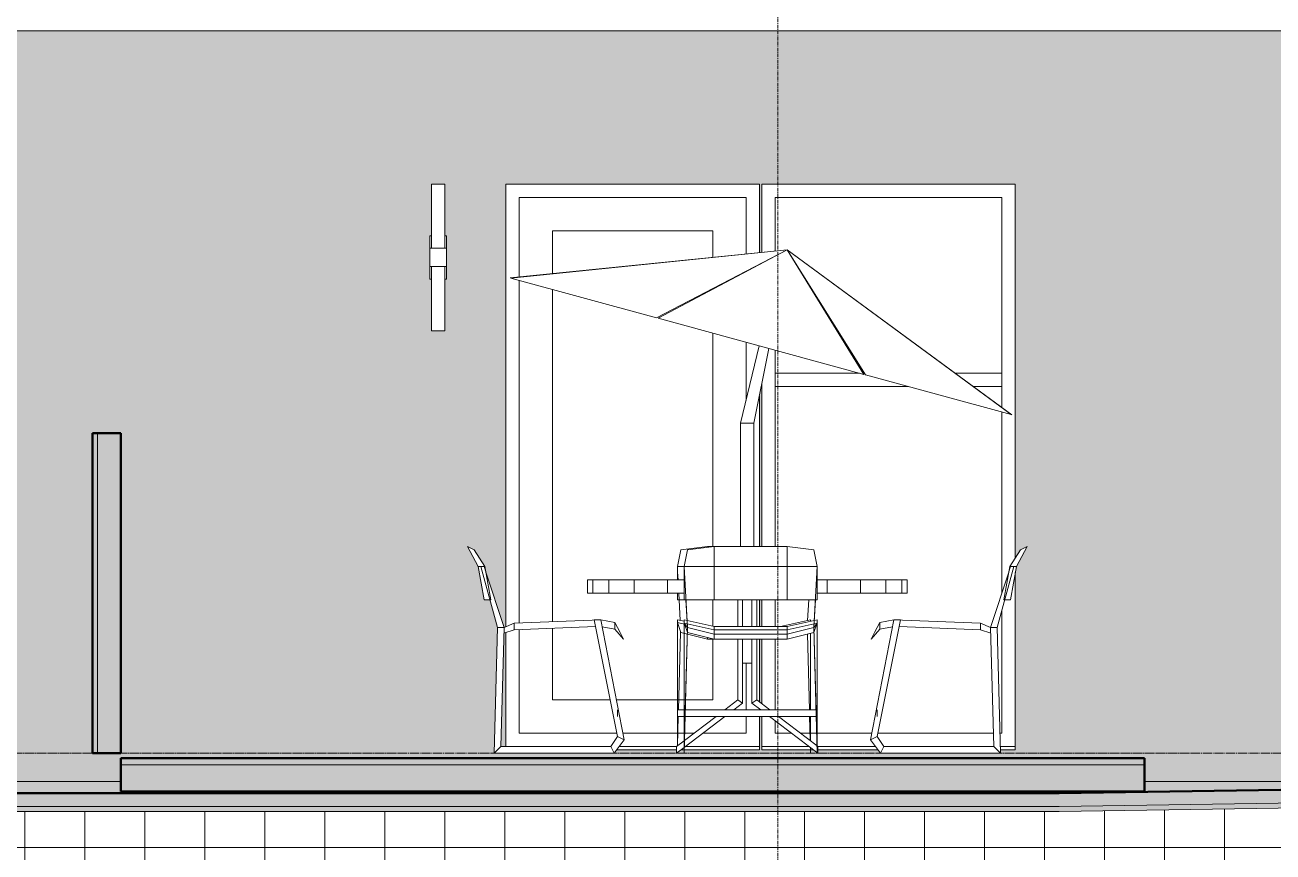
# Model space of a CAD drawing. Header units: inches. Extents: x 9610 to 15331, y -316 to 681.
# Drawn here: x 14181.2 to 14368.5, y -14.8 to 109.2 of the extents above; entities that cross this region are included whole.
import ezdxf

# ---------------------------------------------------------------- set-up
doc = ezdxf.new("R2010")
doc.units = ezdxf.units.IN
doc.header["$MEASUREMENT"] = 0
doc.linetypes.add('Aligning Line 1_8_', pattern=[0.25, 0.125, -0.125])
doc.linetypes.add('Grid Line 1_2_', pattern=[0.875, 0.5, -0.125, 0.125, -0.125])
for name, color, linetype, lineweight in [('A-CLNG-1', 135, 'Continuous', 13), ('A-FLOR-1', 8, 'Continuous', 5), ('A-FLOR-5', 192, 'Continuous', 50), ('A-FLOR-LEVL-1', 51, 'Grid Line 1_2_', 9), ('A-FLOR-MCUT', 51, 'Continuous', 13), ('A-FLOR-PATT-1', 8, 'Continuous', 9), ('A-FLOR-PATT-2', 55, 'Continuous', 9), ('A-GLAZ-1', 135, 'Continuous', 13), ('A-WALL', 113, 'Continuous', 13), ('A-WALL-1', 135, 'Continuous', 13), ('A-WALL-7', 243, 'Continuous', 5), ('A-WALL-9', 113, 'Continuous', 50), ('A-WALL-PATT-4', 55, 'Continuous', 9), ('E-LITE-EQPM-1', 55, 'Continuous', 9), ('G-ANNO-SYMB', 111, 'Aligning Line 1_8_', 9), ('G-IMPT', 8, 'Continuous', 9), ('L-SITE-1', 50, 'Continuous', 9), ('S-GRID-1', 1, 'Grid Line 1_2_', 9)]:
    doc.layers.add(name, color=color, linetype=linetype, lineweight=lineweight)

# ---------------------------------------------------------------- blocks, each defined once
blk = doc.blocks.new('Outdoor Table01 - 02ZUTB01_dwg-V76-BUILDING SECTION - NORTH_SOUTH AT ELEVATOR AND COURTYARD - LOOKING EAST')
at = {"layer": 'G-IMPT'}
for p, q in [((-2825.92, 75.5), (-2867.5, 71.29)), ((-2825.92, 75.5), (-2867.5, 71.29)), ((-2825.92, 75.5), (-2867.39, 71.26)), ((-2825.92, 75.5), (-2845.56, 65.31)), ((-2845.31, 65.24), (-2825.92, 75.5)), ((-2825.92, 75.5), (-2814.43, 56.82)), ((-2825.92, 75.5), (-2792.24, 50.77)), ((-2825.92, 75.5), (-2792.24, 50.77)), ((-2825.92, 75.5), (-2814.18, 56.75)), ((-2825.92, 75.5), (-2792.35, 50.8)), ((-2867.39, 71.26), (-2845.56, 65.31)), ((-2845.31, 65.24), (-2814.43, 56.82)), ((-2832.92, 49.5), (-2830.14, 61.1)), ((-2830.92, 49.5), (-2828.68, 60.7)), ((-2814.18, 56.75), (-2792.35, 50.8)), ((-2832.92, 31), (-2832.92, 49.5)), ((-2832.92, 49.5), (-2830.92, 49.5)), ((-2830.92, 31), (-2830.92, 49.5)), ((-2873.91, 31), (-2872.91, 30.5)), ((-2873.91, 31), (-2872.29, 28)), ((-2871.29, 28), (-2872.91, 30.5)), ((-2841.92, 30.5), (-2842.42, 28)), ((-2837.92, 31), (-2841.92, 30.5)), ((-2840.92, 30.5), (-2841.42, 28)), ((-2836.92, 31), (-2840.92, 30.5)), ((-2836.92, 31), (-2837.92, 31)), ((-2837.92, 31), (-2837.92, 30.87)), ((-2836.92, 31), (-2825.92, 31)), ((-2836.92, 31), (-2836.92, 28)), ((-2825.92, 31), (-2821.92, 30.5)), ((-2825.92, 31), (-2825.92, 28)), ((-2821.42, 28), (-2821.92, 30.5)), ((-2790.94, 30.5), (-2792.55, 28)), ((-2789.94, 31), (-2791.55, 28)), ((-2790.94, 30.5), (-2789.94, 31)), ((-2872.29, 28), (-2871.42, 23)), ((-2872.29, 28), (-2871.92, 28)), ((-2871.42, 28), (-2871.92, 28)), ((-2871.92, 28), (-2869.42, 18.83)), ((-2871.17, 27.21), (-2871.42, 28)), ((-2871.42, 28), (-2871.29, 28)), ((-2871.29, 28), (-2870.42, 23)), ((-2868.42, 18.83), (-2871.15, 27.15)), ((-2842.42, 28), (-2842.42, 26)), ((-2841.42, 28), (-2842.42, 28)), ((-2842.31, 26), (-2842.38, 27.21)), ((-2840.92, 18.83), (-2841.42, 28)), ((-2841.38, 27.21), (-2841.42, 28)), ((-2841.42, 28), (-2841.42, 23)), ((-2836.92, 28), (-2841.42, 28)), ((-2836.92, 28), (-2825.92, 28)), ((-2836.92, 28), (-2836.92, 23)), ((-2825.92, 28), (-2821.42, 28)), ((-2825.92, 28), (-2825.92, 23)), ((-2821.42, 28), (-2821.92, 18.83)), ((-2821.42, 28), (-2821.47, 27.21)), ((-2821.42, 28), (-2821.42, 23)), ((-2795.42, 18.83), (-2792.7, 27.15)), ((-2794.42, 18.83), (-2791.92, 28)), ((-2792.55, 28), (-2793.42, 23)), ((-2792.68, 27.21), (-2792.42, 28)), ((-2792.42, 28), (-2792.55, 28)), ((-2792.42, 28), (-2791.92, 28)), ((-2791.55, 28), (-2792.42, 23)), ((-2791.55, 28), (-2791.92, 28)), ((-2855.11, 26), (-2855.92, 26)), ((-2855.92, 24), (-2855.92, 26)), ((-2852.71, 26), (-2855.11, 26)), ((-2855.11, 24), (-2855.11, 26)), ((-2848.89, 26), (-2852.71, 26)), ((-2852.71, 24), (-2852.71, 26)), ((-2843.92, 26), (-2848.89, 26)), ((-2848.89, 24), (-2848.89, 26)), ((-2841.42, 26), (-2843.92, 26)), ((-2843.92, 24), (-2843.92, 26)), ((-2819.92, 26), (-2821.42, 26)), ((-2814.95, 26), (-2819.92, 26)), ((-2819.92, 24), (-2819.92, 26)), ((-2811.14, 26), (-2814.95, 26)), ((-2814.95, 24), (-2814.95, 26)), ((-2808.74, 26), (-2811.14, 26)), ((-2811.14, 24), (-2811.14, 26)), ((-2807.92, 26), (-2808.74, 26)), ((-2808.74, 24), (-2808.74, 26)), ((-2807.92, 24), (-2807.92, 26)), ((-2870.56, 23), (-2871.42, 23)), ((-2870.42, 23), (-2870.48, 23)), ((-2855.11, 24), (-2855.92, 24)), ((-2852.71, 24), (-2855.11, 24)), ((-2848.89, 24), (-2852.71, 24)), ((-2843.92, 24), (-2848.89, 24)), ((-2841.42, 24), (-2843.92, 24)), ((-2842.42, 24), (-2842.42, 23)), ((-2842.42, 23), (-2841.42, 23)), ((-2841.98, 19.9), (-2842.21, 24)), ((-2842.15, 23), (-2841.98, 19.9)), ((-2836.92, 23), (-2841.42, 23)), ((-2840.92, 18.83), (-2841.15, 23)), ((-2825.92, 23), (-2836.92, 23)), ((-2833.34, 23), (-2833.34, 19)), ((-2832.63, 23), (-2832.63, 19)), ((-2831.22, 19), (-2831.22, 23)), ((-2830.51, 19), (-2830.51, 23)), ((-2821.42, 23), (-2825.92, 23)), ((-2822.87, 19.9), (-2822.7, 23)), ((-2822.87, 19.9), (-2822.7, 23)), ((-2821.7, 23), (-2821.92, 18.83)), ((-2819.92, 24), (-2821.42, 24)), ((-2814.95, 24), (-2819.92, 24)), ((-2811.14, 24), (-2814.95, 24)), ((-2808.74, 24), (-2811.14, 24)), ((-2807.92, 24), (-2808.74, 24)), ((-2793.36, 23), (-2793.42, 23)), ((-2792.42, 23), (-2793.29, 23)), ((-2869.42, 18.83), (-2869.92, 0)), ((-2868.42, 18.83), (-2869.42, 18.83)), ((-2868.42, 18.83), (-2868.92, 1)), ((-2866.92, 19.48), (-2868.42, 18.83)), ((-2853.92, 20), (-2866.92, 19.48)), ((-2866.92, 19.48), (-2866.92, 18.48)), ((-2854.72, 18.97), (-2866.92, 18.48)), ((-2851.42, 2.5), (-2854.92, 20)), ((-2853.92, 20), (-2854.92, 20)), ((-2850.42, 2), (-2853.92, 20)), ((-2851.79, 19.59), (-2853.92, 20)), ((-2851.79, 18.59), (-2853.72, 18.96)), ((-2851.79, 19.59), (-2851.01, 18.07)), ((-2851.79, 19.59), (-2851.79, 18.59)), ((-2842.42, 19.59), (-2842.42, 20)), ((-2842.42, 20), (-2841.42, 19.78)), ((-2842.42, 6.5), (-2842.42, 19.59)), ((-2842.42, 2), (-2842.42, 19.59)), ((-2842.42, 19.59), (-2841.92, 18.07)), ((-2842.42, 19.59), (-2842.42, 19.48)), ((-2842.42, 19.59), (-2841.34, 19.35)), ((-2842.42, 19.48), (-2842.36, 19.4)), ((-2841.42, 20), (-2841.42, 19.48)), ((-2836.92, 19), (-2841.42, 20)), ((-2841.42, 19.48), (-2841.42, 6.5)), ((-2841.42, 2.5), (-2841.42, 19.48)), ((-2841.42, 19.48), (-2840.92, 18.83)), ((-2836.92, 18.48), (-2841.42, 19.48)), ((-2841.42, 0), (-2840.92, 18.83)), ((-2841.42, 1), (-2840.92, 18.83)), ((-2840.92, 18.07), (-2841.36, 19.4)), ((-2836.92, 17.83), (-2840.92, 18.83)), ((-2825.92, 19), (-2836.92, 19)), ((-2836.92, 18.48), (-2836.92, 19)), ((-2826.92, 19), (-2822.42, 20)), ((-2821.42, 20), (-2825.92, 19)), ((-2821.42, 19.48), (-2825.92, 18.48)), ((-2825.92, 19), (-2825.92, 18.48)), ((-2821.92, 18.83), (-2825.92, 17.83)), ((-2822.42, 19.78), (-2822.42, 20)), ((-2821.42, 19.48), (-2821.92, 18.83)), ((-2821.48, 19.4), (-2821.92, 18.07)), ((-2821.92, 18.83), (-2821.42, 0)), ((-2821.92, 18.83), (-2821.42, 1)), ((-2821.42, 20), (-2821.42, 19.48)), ((-2821.42, 2.5), (-2821.42, 19.48)), ((-2821.42, 6.5), (-2821.42, 19.48)), ((-2809.92, 20), (-2813.42, 2)), ((-2812.84, 18.07), (-2812.05, 19.59)), ((-2812.42, 2.5), (-2808.92, 20)), ((-2812.05, 19.59), (-2809.92, 20)), ((-2812.05, 18.59), (-2812.05, 19.59)), ((-2810.13, 18.96), (-2812.05, 18.59)), ((-2809.92, 20), (-2808.92, 20)), ((-2809.92, 20), (-2796.92, 19.48)), ((-2796.92, 18.48), (-2809.13, 18.97)), ((-2796.92, 19.48), (-2795.42, 18.83)), ((-2796.92, 18.48), (-2796.92, 19.48)), ((-2794.92, 1), (-2795.42, 18.83)), ((-2794.42, 18.83), (-2795.42, 18.83)), ((-2793.92, 0), (-2794.42, 18.83)), ((-2866.92, 18.48), (-2868.45, 17.98)), ((-2851.79, 18.59), (-2850.51, 17.07)), ((-2851.01, 18.07), (-2850.51, 17.07)), ((-2841.94, 18.13), (-2842.27, 6.49)), ((-2841.94, 18.13), (-2842.27, 6.49)), ((-2841.94, 18.12), (-2842.25, 6.49)), ((-2841.92, 18.07), (-2837.92, 17.07)), ((-2836.92, 17.07), (-2840.92, 18.07)), ((-2837.92, 17.32), (-2837.92, 17.07)), ((-2837.92, 17.07), (-2836.92, 17.07)), ((-2825.92, 18.48), (-2836.92, 18.48)), ((-2836.92, 17.83), (-2836.92, 18.48)), ((-2825.92, 17.83), (-2836.92, 17.83)), ((-2836.92, 17.83), (-2836.92, 17.07)), ((-2825.92, 17.07), (-2836.92, 17.07)), ((-2833.34, 17.07), (-2833.34, 8)), ((-2832.63, 17.07), (-2832.63, 7.5)), ((-2831.22, 7.5), (-2831.22, 17.07)), ((-2830.51, 8), (-2830.51, 17.07)), ((-2825.92, 18.48), (-2825.92, 17.83)), ((-2821.92, 18.07), (-2825.92, 17.07)), ((-2825.92, 17.83), (-2825.92, 17.07)), ((-2822.58, 6.5), (-2822.9, 17.82)), ((-2822.6, 6.5), (-2822.9, 17.82)), ((-2822.58, 6.5), (-2822.9, 17.82)), ((-2822.42, 6.5), (-2822.42, 17.94)), ((-2822.42, 6.5), (-2822.42, 17.94)), ((-2812.05, 18.59), (-2813.34, 17.07)), ((-2813.34, 17.07), (-2812.84, 18.07)), ((-2795.4, 17.98), (-2796.92, 18.48)), ((-2832.63, 13.5), (-2831.22, 13.5)), ((-2833.34, 8), (-2835.31, 6.5)), ((-2832.63, 7.5), (-2833.95, 6.5)), ((-2832.63, 7.5), (-2833.34, 8)), ((-2830.51, 8), (-2831.22, 7.5)), ((-2831.22, 7.5), (-2829.9, 6.5)), ((-2830.51, 8), (-2828.54, 6.5)), ((-2851.42, 6.5), (-2851.42, 5.5)), ((-2841.42, 6.5), (-2842.42, 6.5)), ((-2842.42, 6.5), (-2842.42, 5.5)), ((-2841.42, 6.5), (-2841.42, 5.5)), ((-2841.42, 6.5), (-2841.27, 6.5)), ((-2841.25, 6.5), (-2821.6, 6.5)), ((-2821.58, 6.5), (-2821.42, 6.5)), ((-2821.42, 6.5), (-2821.42, 5.5)), ((-2812.42, 5.5), (-2812.42, 6.5)), ((-2841.42, 5.5), (-2842.42, 5.5)), ((-2842.3, 5.5), (-2842.42, 1.08)), ((-2842.42, 2.5), (-2842.42, 5.5)), ((-2842.3, 5.5), (-2842.42, 1.08)), ((-2842.28, 5.5), (-2842.39, 1.1)), ((-2841.42, 5.5), (-2841.3, 5.5)), ((-2841.42, 5.5), (-2841.42, 2)), ((-2835.27, 5.5), (-2841.4, 0.86)), ((-2836.62, 5.5), (-2841.37, 1.88)), ((-2841.28, 5.5), (-2821.57, 5.5)), ((-2828.58, 5.5), (-2821.32, 0)), ((-2827.23, 5.5), (-2821.45, 1.1)), ((-2822.47, 1.88), (-2822.57, 5.5)), ((-2822.45, 1.86), (-2822.55, 5.5)), ((-2822.45, 1.86), (-2822.55, 5.5)), ((-2822.42, 2), (-2822.42, 5.5)), ((-2822.42, 2.5), (-2822.42, 5.5)), ((-2821.55, 5.5), (-2821.42, 5.5)), ((-2821.42, 2), (-2821.42, 5.5)), ((-2852.42, 1), (-2851.42, 2.5)), ((-2851.92, 0), (-2850.42, 2)), ((-2851.42, 2.5), (-2850.42, 2)), ((-2842.42, 1.08), (-2842.42, 2.5)), ((-2842.42, 2.5), (-2842.42, 2)), ((-2842.42, 1.08), (-2842.42, 2)), ((-2841.42, 2.5), (-2841.42, 1)), ((-2841.42, 2), (-2841.42, 2.5)), ((-2841.42, 2), (-2841.42, 1)), ((-2822.42, 2.5), (-2822.42, 1.84)), ((-2822.42, 2), (-2822.42, 2.5)), ((-2822.42, 2), (-2822.42, 1.84)), ((-2821.42, 1), (-2821.42, 2.5)), ((-2821.42, 2.5), (-2821.42, 2)), ((-2821.42, 1), (-2821.42, 2)), ((-2813.42, 2), (-2812.42, 2.5)), ((-2813.42, 2), (-2811.92, 0)), ((-2812.42, 2.5), (-2811.42, 1)), ((-2869.92, 0), (-2868.92, 1)), ((-2868.92, 1), (-2852.42, 1)), ((-2852.42, 1), (-2851.92, 0)), ((-2841.4, 1.86), (-2842.53, 1)), ((-2842.53, 1), (-2842.53, 0)), ((-2841.42, 0.84), (-2842.53, 0)), ((-2842.42, 0.08), (-2842.42, 0)), ((-2842.42, 0), (-2842.42, 0.08)), ((-2842.42, 0), (-2842.42, 0.08)), ((-2842.42, 0.08), (-2842.42, 0)), ((-2841.42, 1), (-2841.42, 0)), ((-2822.42, 0), (-2822.45, 0.86)), ((-2822.42, 0.84), (-2822.42, 0)), ((-2822.42, 0.84), (-2822.42, 0)), ((-2822.42, 0.84), (-2822.42, 0)), ((-2821.43, 1.08), (-2821.32, 1)), ((-2821.42, 0), (-2821.42, 1)), ((-2821.32, 1), (-2821.32, 0)), ((-2811.42, 1), (-2811.92, 0)), ((-2811.42, 1), (-2794.92, 1)), ((-2794.92, 1), (-2793.92, 0)), ((-2869.92, 0), (-2851.92, 0)), ((-2811.92, 0), (-2793.92, 0))]:
    blk.add_line(p, q, dxfattribs=at)
blk = doc.blocks.new('Outdoor Table01 - Outdoor Table01-1899970-BUILDING SECTION - NORTH_SOUTH AT ELEVATOR AND COURTYARD - LOOKING EAST')
blk.add_blockref('Outdoor Table01 - 02ZUTB01_dwg-V76-BUILDING SECTION - NORTH_SOUTH AT ELEVATOR AND COURTYARD - LOOKING EAST', (0, 0))
blk = doc.blocks.new('_THE_ WINDOW _ DOOR - Door - 1st Floor-2113385-BUILDING SECTION - NORTH_SOUTH AT ELEVATOR AND COURTYARD - LOOKING EAST')
at = {"layer": 'A-GLAZ-1'}
for p, q in [((-2830.11, 85.37), (-2868.14, 85.37)), ((-2868.14, 85.37), (-2868.14, 18.95)), ((-2830.11, 75.07), (-2830.11, 85.37)), ((-2866.14, 71.39), (-2866.14, 83.37)), ((-2866.14, 83.37), (-2832.11, 83.37)), ((-2832.11, 83.37), (-2832.11, 74.87)), ((-2861.14, 71.9), (-2861.14, 78.37)), ((-2861.14, 78.37), (-2837.11, 78.37)), ((-2837.11, 78.37), (-2837.11, 74.36)), ((-2832.11, 72.29), (-2832.11, 72.22)), ((-2866.14, 19.51), (-2866.14, 70.92)), ((-2861.14, 19.71), (-2861.14, 69.56)), ((-2837.11, 69.69), (-2837.11, 69.58)), ((-2837.11, 63), (-2837.11, 31)), ((-2832.11, 61.64), (-2832.11, 52.89)), ((-2830.11, 31), (-2830.11, 53.56)), ((-2837.11, 23), (-2837.11, 19.04)), ((-2830.11, 19), (-2830.11, 23)), ((-2868.14, 18.09), (-2868.14, 1)), ((-2866.14, 3), (-2866.14, 18.51)), ((-2861.14, 8), (-2861.14, 18.71)), ((-2837.11, 17.07), (-2837.11, 8)), ((-2830.11, 7.7), (-2830.11, 17.07)), ((-2832.11, 13.5), (-2832.11, 6.5)), ((-2852.52, 8), (-2861.14, 8)), ((-2842.23, 8), (-2851.59, 8)), ((-2841.23, 8), (-2842.21, 8)), ((-2837.11, 8), (-2841.21, 8)), ((-2830.11, 6.5), (-2830.11, 6.66)), ((-2832.11, 5.5), (-2832.11, 3)), ((-2830.11, 1), (-2830.11, 5.5)), ((-2851.52, 3), (-2866.14, 3)), ((-2842.37, 3), (-2850.62, 3)), ((-2841.37, 3), (-2842.34, 3)), ((-2839.9, 3), (-2841.34, 3)), ((-2832.11, 3), (-2838.57, 3)), ((-2851.55, 0.5), (-2842.53, 0.5)), ((-2851.17, 1), (-2842.53, 1)), ((-2841.87, 0.5), (-2841.42, 0.5)), ((-2841.41, 0.5), (-2830.11, 0.5)), ((-2841.21, 1), (-2830.11, 1)), ((-2830.11, 0.5), (-2830.11, 1))]:
    blk.add_line(p, q, dxfattribs=at)
blk = doc.blocks.new('_THE_ WINDOW _ DOOR - Window - 1st Floor-2113384-BUILDING SECTION - NORTH_SOUTH AT ELEVATOR AND COURTYARD - LOOKING EAST')
at = {"layer": 'A-GLAZ-1'}
for p, q in [((-2829.74, 85.37), (-2829.74, 75.11)), ((-2791.71, 85.37), (-2829.74, 85.37)), ((-2791.71, 29.3), (-2791.71, 85.37)), ((-2827.74, 83.37), (-2793.71, 83.37)), ((-2827.74, 75.31), (-2827.74, 83.37)), ((-2793.71, 83.37), (-2793.71, 51.8)), ((-2827.74, 31), (-2827.74, 60.45)), ((-2815.1, 57), (-2827.74, 57)), ((-2827.74, 57), (-2827.74, 55)), ((-2814.34, 57), (-2814.55, 57)), ((-2793.71, 57), (-2800.78, 57)), ((-2793.71, 55), (-2793.71, 57)), ((-2829.74, 55.44), (-2829.74, 31)), ((-2827.74, 55), (-2807.77, 55)), ((-2798.06, 55), (-2793.71, 55)), ((-2793.71, 51.17), (-2793.71, 24.06)), ((-2791.71, 1), (-2791.71, 27.1)), ((-2829.74, 23), (-2829.74, 19)), ((-2827.74, 19), (-2827.74, 23)), ((-2793.71, 21.44), (-2793.71, 3)), ((-2829.74, 17.07), (-2829.74, 7.41)), ((-2827.74, 6.5), (-2827.74, 17.07)), ((-2829.74, 5.5), (-2829.74, 1)), ((-2827.74, 3), (-2827.74, 4.86)), ((-2825.28, 3), (-2827.74, 3)), ((-2822.5, 3), (-2823.94, 3)), ((-2821.5, 3), (-2822.48, 3)), ((-2813.23, 3), (-2821.48, 3)), ((-2794.98, 3), (-2812.32, 3)), ((-2793.71, 3), (-2794, 3)), ((-2829.74, 1), (-2822.66, 1)), ((-2829.74, 1), (-2829.74, 0.5)), ((-2829.74, 0.5), (-2822.44, 0.5)), ((-2822.42, 0.5), (-2821.98, 0.5)), ((-2821.32, 1), (-2812.67, 1)), ((-2821.32, 0.5), (-2812.3, 0.5)), ((-2793.95, 1), (-2791.71, 1)), ((-2793.94, 0.5), (-2791.71, 0.5)), ((-2791.71, 0.5), (-2791.71, 1))]:
    blk.add_line(p, q, dxfattribs=at)
blk = doc.blocks.new('VISA-OW2400-02-SASS - OW2400-L30K-MVOLT-2031435-BUILDING SECTION - NORTH_SOUTH AT ELEVATOR AND COURTYARD - LOOKING EAST')
at = {"layer": 'E-LITE-EQPM-1'}
for p, q in [((-2362.22, 85.38), (-2360.22, 85.38)), ((-2362.22, 85.38), (-2362.22, 75.75)), ((-2360.22, 75.75), (-2360.22, 85.38)), ((-2362.47, 77.63), (-2362.22, 77.63)), ((-2362.47, 75.75), (-2362.47, 77.63)), ((-2360.22, 77.63), (-2359.97, 77.63)), ((-2359.97, 77.63), (-2359.97, 75.75)), ((-2362.47, 75.75), (-2359.97, 75.75)), ((-2362.47, 75.75), (-2362.47, 73)), ((-2359.97, 73), (-2359.97, 75.75)), ((-2359.97, 73), (-2362.47, 73)), ((-2362.47, 71.13), (-2362.47, 73)), ((-2362.22, 73), (-2362.22, 63.38)), ((-2360.22, 63.38), (-2360.22, 73)), ((-2359.97, 73), (-2359.97, 71.13)), ((-2362.47, 71.13), (-2362.22, 71.13)), ((-2359.97, 71.13), (-2360.22, 71.13)), ((-2360.22, 63.38), (-2362.22, 63.38))]:
    blk.add_line(p, q, dxfattribs=at)

msp = doc.modelspace()

# ---------------------------------------------------------------- hatches: boundary and pattern name
at = {"layer": 'A-FLOR-1'}
h = msp.add_hatch(color=256, dxfattribs=at)
h.paths.add_polyline_path([(14889.88, -1.75), (14905.97, -1.75), (14905.97, -0.75), (14752.37, -0.75), (14752.37, -1.75), (14889.76, -1.75)], flags=0)
h.paths.add_polyline_path([(13724.79, -1.75), (14101.97, -1.75), (14101.97, -0.75), (13721.32, -0.75), (13721.32, -1.75)], flags=0)
h.paths.add_polyline_path([(14637.17, -1.75), (14637.17, -0.75), (14483.57, -0.75), (14483.57, -1.75), (14636.51, -1.75)], flags=0)
h.paths.add_polyline_path([(14195.57, -1.75), (14349.17, -1.75), (14349.17, -0.75), (14195.57, -0.75)], flags=0)
at = {"layer": 'A-FLOR-PATT-1'}
h = msp.add_hatch(dxfattribs=at)
h.set_pattern_fill('FP_57', color=256, style=0, pattern_type=2)
h.set_pattern_definition([(216.87, (14115.565, 154.825), (47.980943, 31.987086), [7.997, -71.971]), (206.565, (14125.161, 150.027), (-15.993714, -15.99413), [17.881, -17.881]), (198.435, (14125.161, 142.03), (-31.98674, -15.99388), [10.115, -40.461])])
h.paths.add_polyline_path([(14195.57, -5.75), (14349.17, -5.75), (14349.17, -1.75), (14195.57, -1.75), (14195.57, -4.51)], flags=0)
h.paths.add_polyline_path([(14533.18, -5.75), (14637.17, -5.75), (14637.17, -1.75), (14483.57, -1.75), (14483.57, -4.84), (14523.24, -5.57)], flags=0)
h.paths.add_polyline_path([(14889.88, -5.75), (14905.97, -5.57), (14905.97, -1.75), (14752.37, -1.75), (14752.37, -5.75), (14889.76, -5.75)], flags=0)
h.paths.add_polyline_path([(13921.49, -5.75), (14101.97, -5.75), (14101.97, -1.75), (13721.32, -1.75), (13721.32, -4.26), (13897.62, -5.75), (13917.12, -5.75)], flags=0)
h = msp.add_hatch(dxfattribs=at)
h.set_pattern_fill('FP_54', color=256, style=0, pattern_type=2)
h.set_pattern_definition([(0, (14109.167, 138.832), (24, 24), [24, -24]), (0, (14109.167, 147.832), (24, 24), [24, -24]), (0, (14109.167, 156.832), (24, 24), [24, -24]), (90, (14112.167, 159.832), (-24, 24), [24, -24]), (90, (14121.167, 159.832), (-24, 24), [24, -24]), (90, (14130.167, 159.832), (-24, 24), [24, -24])])
h.paths.add_polyline_path([(14754.69, -8.03), (14864.82, -8.03), (15024.83, -6.25), (15188.17, -6.25), (15188.17, -4.25), (15019.86, -4.28), (14864.8, -6.03), (14548.66, -6.03), (14450.79, -4.26), (14336.36, -6.03), (13927.39, -6), (13721.19, -4.28), (13721.19, -6.26), (13931.29, -8.03), (14336.36, -8.03), (14451.44, -6.25), (14548.66, -8.03), (14737.81, -8.03)], flags=0)
h = msp.add_hatch(dxfattribs=at)
h.set_pattern_fill('FP_40', color=256, style=0, pattern_type=2)
h.set_pattern_definition([(0, (14109.167, 138.832), (0, 4.798), []), (315, (14109.167, 138.832), (4.798427, 0), [6.786, -6.786]), (45, (14109.167, 138.832), (4.798427, 0), [6.786, -6.786])])
h.paths.add_polyline_path([(14723.86, -8.78), (14864.82, -8.78), (15024.83, -7), (15188.17, -7), (15188.17, -6.25), (15019.86, -6.28), (14864.8, -8.03), (14548.66, -8.03), (14450.79, -6.26), (14336.36, -8.03), (13927.39, -8), (13720.13, -6.26), (13720.13, -7), (13931.29, -8.78), (14336.36, -8.78), (14451.44, -7), (14548.66, -8.78), (14704.04, -8.78)], flags=0)
h = msp.add_hatch(dxfattribs=at)
h.set_pattern_fill('FP_61', color=256, style=0, pattern_type=2)
h.set_pattern_definition([(0, (14109.167, 138.832), (0, 9), []), (90, (14109.167, 138.832), (-9, 6e-16), [])])
h.paths.add_polyline_path([(14754.69, -17), (15188.17, -17), (15188.17, -7), (15021.17, -7.01), (14864.8, -8.78), (14548.66, -8.78), (14450.79, -7.01), (14336.36, -8.78), (14336.36, -8.78), (13927.39, -8.75), (13720.13, -7), (13720.13, -17), (14737.81, -17)], flags=0)
at = {"layer": 'A-FLOR-PATT-2'}
h = msp.add_hatch(dxfattribs=at)
h.set_pattern_fill('FP_60', color=256, style=0, pattern_type=2)
h.set_pattern_definition([(0, (14109.16684, -5.99), (15.36, 0.067), [1.267, -10.253, 1.267, -10.253, -61.44]), (0, (14109.16684, -5.99), (15.36, 0.067), [-23.04, 1.267, -21.773, 1.267, -10.253, -26.88]), (0, (14109.16684, -5.99), (15.36, 0.067), [-57.6, 1.267, -6.413, 1.267, -17.933]), (178.268, (14114.92684, -5.956), (-11.006021375, 0.19874228), [0.634, -5.129, 0.634, -5.129, -30.734]), (178.268, (14114.92684, -5.956), (-11.006021375, 0.19874228), [-11.525, 0.634, -10.891, 0.634, -5.129, -13.446]), (178.268, (14114.92684, -5.956), (-11.006021375, 0.19874228), [-28.813, 0.634, -3.208, 0.634, -8.97]), (181.732, (14116.84684, -5.822), (-4.35495753, -0.26574782), [0.634, -5.129, 0.634, -5.129, -30.734]), (181.732, (14116.84684, -5.822), (-4.35495753, -0.26574782), [-11.525, 0.634, -10.891, 0.634, -5.129, -13.446]), (181.732, (14116.84684, -5.822), (-4.35495753, -0.26574782), [-28.813, 0.634, -3.208, 0.634, -8.97])])
h.paths.add_polyline_path([(14095.13, -6.03), (14336.36, -6.03), (14449.75, -4.28), (14349.17, -4.28), (14349.17, -5.75), (14195.57, -5.75), (14195.57, -4.28), (14101.97, -4.25), (14101.97, -5.75), (13897.62, -5.75), (13931.29, -6.03), (14062.46, -6.03)], flags=0)
h.paths.add_polyline_path([(13721.32, -4.26), (13721.32, -4.25), (13721.19, -4.26)], flags=0)
at = {"layer": 'A-WALL-7'}
for points in [[(14191.32, 0), (14192.07, 0), (14192.07, 48), (14191.32, 48), (14191.32, 0.11)], [(14192.07, 0), (14195.57, 0), (14195.57, 48), (14192.07, 48), (14192.07, 0.12)]]:
    msp.add_hatch(color=256, dxfattribs=at).paths.add_polyline_path(points, flags=0)
at = {"layer": 'A-WALL-PATT-4'}
h = msp.add_hatch(dxfattribs=at)
h.set_pattern_fill('FP_66', color=256, style=0, pattern_type=2)
h.set_pattern_definition([(0, (13716.88, 0.8), (0, 4), []), (90, (13716.88, 0.8), (-8, 8), [4, -28]), (90, (13732.88, 4.8), (-8, 8), [4, -28])])
h.paths.add_polyline_path([(14483.57, -4.28), (14483.57, -0.75), (14637.17, -0.75), (14637.17, -4.28), (14752.37, -4.25), (14752.37, -0.75), (14905.97, -0.75), (14905.97, -4.28), (15023.67, -4.25), (15023.67, 108.37), (13721.44, 108.37), (13721.44, 108.75), (13721.19, 108.75), (13721.19, 71.63), (13721.67, 71.63), (13721.67, 101.38), (14173.42, 101.38), (14173.42, 0), (14171.88, -0.02), (14171.88, -4.28), (14195.57, -4.25), (14195.57, -0.75), (14349.17, -0.75), (14349.17, -4.28), (14467.67, -4.28)], flags=0)
h.paths.add_polyline_path([(14803.03, 0), (14803.03, 0.08), (14802.92, 0), (14802.92, 0.5), (14793.9, 0.5), (14793.53, 0), (14775.53, 0), (14775.53, 0.5), (14771.75, 0.5), (14771.75, 30.6), (14771.58, 30.98), (14771.75, 30.89), (14771.75, 85.37), (14809.78, 85.37), (14809.78, 74.5), (14810.15, 74.54), (14810.15, 85.37), (14848.18, 85.37), (14848.18, 54.42), (14853.1, 50.8), (14848.18, 52.14), (14848.18, 19.49), (14848.53, 19.48), (14850.03, 18.83), (14852.75, 27.15), (14852.9, 28), (14854.51, 30.5), (14855.51, 31), (14853.9, 28), (14853.03, 23), (14852.16, 23), (14851.03, 18.83), (14851.53, 0), (14833.53, 0), (14833.15, 0.5), (14824.13, 0.5), (14824.13, 0), (14823.47, 0.5), (14823.03, 0.5), (14823.01, 0.5), (14810.15, 0.5), (14810.13, 5.46), (14809.78, 5.2), (14809.78, 0.5), (14804.03, 0.5), (14804.03, 0.5), (14803.53, 0.46), (14803.03, 0.08)], flags=0)
h.paths.add_polyline_path([(14278.96, 0), (14278.96, 0.5), (14269.94, 0.5), (14269.57, 0), (14251.57, 0), (14252.07, 18.83), (14250.93, 23), (14250.07, 23), (14249.2, 28), (14247.58, 31), (14248.58, 30.5), (14250.2, 28), (14250.34, 27.15), (14253.07, 18.83), (14253.35, 18.95), (14253.35, 85.37), (14291.38, 85.37), (14291.38, 75.07), (14291.75, 75.11), (14291.75, 85.37), (14329.78, 85.37), (14329.78, 29.3), (14330.55, 30.5), (14331.55, 31), (14329.94, 28), (14329.78, 27.1), (14329.78, 0.5), (14327.55, 0.5), (14327.57, 0), (14309.57, 0), (14309.19, 0.5), (14300.17, 0.5), (14300.17, 0), (14300.07, 0.08), (14300.06, 0.08), (14299.51, 0.5), (14299.07, 0.5), (14299.05, 0.5), (14291.75, 0.5), (14291.75, 5.5), (14291.38, 5.5), (14291.38, 0.5), (14280.08, 0.5), (14280.07, 0.5), (14279.57, 0.46), (14279.07, 0.08), (14279.07, 0.08), (14278.97, 0)], flags=0)
h.paths.add_polyline_path([(14748.12, 0), (14748.12, 48), (14752.37, 48), (14752.37, 0), (14748.87, 0)], flags=0)
h.paths.add_polyline_path([(14480.07, 0), (14479.32, 0), (14479.32, 48), (14483.57, 48), (14483.57, 0), (14480.52, 0)], flags=0)
h.paths.add_polyline_path([(14192.07, 0), (14191.32, 0), (14191.32, 48), (14195.57, 48), (14195.57, 0)], flags=0)
h.paths.add_polyline_path([(14535.2, 0.5), (14522.15, 0.5), (14522.15, 85.37), (14560.18, 85.37), (14560.18, 0.5)], flags=0)
h.paths.add_polyline_path([(14946.55, 0.5), (14944.55, 0.5), (14944.55, 85.37), (14982.58, 85.37), (14982.58, 0.5), (14974.18, 0.5)], flags=0)
h.paths.add_polyline_path([(14704.04, 0.5), (14675.75, 0.5), (14675.75, 85.37), (14713.78, 85.37), (14713.78, 0.5), (14711.78, 0.5)], flags=0)
h.paths.add_polyline_path([(14490.62, 0.5), (14483.75, 0.5), (14483.75, 85.37), (14521.78, 85.37), (14521.78, 0.5), (14501.44, 0.5)], flags=0)
h.paths.add_polyline_path([(14850.53, 1), (14850.03, 17.99), (14848.53, 18.48), (14848.18, 18.48), (14848.18, 1), (14850.03, 1)], flags=0)
h.paths.add_polyline_path([(14253.35, 1), (14253.31, 18.07), (14253.04, 17.98), (14252.57, 1), (14253.07, 1)], flags=0)
h.paths.add_polyline_path([(14402.58, 4), (14372.58, 4), (14372.58, 34), (14402.58, 34), (14402.58, 5.69)], flags=0)
h.paths.add_polyline_path([(14440.58, 4), (14410.58, 4), (14410.58, 34), (14440.58, 34), (14440.58, 22.69)], flags=0)
h.paths.add_polyline_path([(14810.14, 6.5), (14810.15, 6.51), (14810.15, 17.07), (14809.78, 17.07), (14809.8, 6.5)], flags=0)
h.paths.add_polyline_path([(14291.4, 6.5), (14291.59, 6.5), (14291.38, 6.66), (14291.38, 6.5)], flags=0)
h.paths.add_polyline_path([(14291.75, 7.41), (14291.75, 17.07), (14291.38, 17.07), (14291.41, 7.67), (14291.64, 7.5)], flags=0)
h.paths.add_polyline_path([(14291.46, 19), (14291.75, 19), (14291.75, 23), (14291.38, 23), (14291.38, 19)], flags=0)
h.paths.add_polyline_path([(14809.86, 19), (14810.15, 19), (14810.15, 23), (14809.78, 23), (14809.78, 19)], flags=0)
h.paths.add_polyline_path([(14809.78, 31), (14810.15, 31), (14810.15, 62.51), (14809.78, 62.61), (14809.78, 34.15)], flags=0)
h.paths.add_polyline_path([(14291.75, 31), (14291.75, 55.44), (14291.38, 53.56), (14291.38, 31), (14291.51, 31)], flags=0)
h.paths.add_polyline_path([(14857.82, 63.38), (14855.82, 63.38), (14855.82, 71.13), (14855.57, 71.13), (14855.57, 77.63), (14855.82, 77.63), (14855.82, 85.37), (14857.82, 85.37), (14857.82, 77.63), (14858.07, 77.63), (14858.07, 71.13), (14857.82, 71.13), (14857.82, 68.53)], flags=0)
h.paths.add_polyline_path([(14761.27, 63.38), (14759.27, 63.38), (14759.27, 71.13), (14759.02, 71.13), (14759.02, 77.63), (14759.27, 77.63), (14759.27, 85.37), (14761.27, 85.37), (14761.27, 77.63), (14761.52, 77.63), (14761.52, 71.13), (14761.27, 71.13), (14761.27, 68.53)], flags=0)
h.paths.add_polyline_path([(14568.97, 63.38), (14568.97, 71.13), (14568.72, 71.13), (14568.72, 77.63), (14568.97, 77.63), (14568.97, 85.37), (14570.97, 85.37), (14570.97, 77.63), (14571.22, 77.63), (14571.22, 71.13), (14570.97, 71.13), (14570.97, 63.38)], flags=0)
h.paths.add_polyline_path([(14242.17, 63.38), (14242.17, 71.13), (14241.92, 71.13), (14241.92, 77.63), (14242.17, 77.63), (14242.17, 85.37), (14244.17, 85.37), (14244.17, 77.63), (14244.42, 77.63), (14244.42, 71.13), (14244.17, 71.13), (14244.17, 63.38)], flags=0)
h.paths.add_polyline_path([(14809.78, 70.34), (14810.15, 70.54), (14810.15, 70.64), (14809.78, 70.44)], flags=0)

# ---------------------------------------------------------------- linework, layer by layer
at = {"layer": 'A-CLNG-1'}
msp.add_line((15053.32, 108.37), (13721.44, 108.37), dxfattribs=at)
at = {"layer": 'A-FLOR-5'}
for p, q in [((14195.57, -0.75), (14349.17, -0.75)), ((14195.57, -5.75), (14195.57, -0.75)), ((14349.17, -5.75), (14349.17, -0.75)), ((14336.36, -6.03), (14451.44, -4.25)), ((13931.25, -6.03), (14336.36, -6.03)), ((14195.57, -5.75), (14349.17, -5.75))]:
    msp.add_line(p, q, dxfattribs=at)
at = {"layer": 'A-FLOR-LEVL-1'}
msp.add_line((12953.53, 0), (15306.53, 0), dxfattribs=at)
at = {"layer": 'A-FLOR-MCUT'}
for p, q in [((14349.17, -1.75), (14195.57, -1.75)), ((14451.44, -6.25), (14336.36, -8.03)), ((14451.44, -7), (14336.36, -8.78)), ((14336.36, -8.03), (13931.28, -8.03)), ((14336.36, -8.78), (13931.29, -8.78))]:
    msp.add_line(p, q, dxfattribs=at)
at = {"layer": 'A-WALL'}
msp.add_line((14192.07, 0), (14192.07, 48), dxfattribs=at)
at = {"layer": 'A-WALL-1'}
for p, q in [((14278.96, 0.5), (14269.94, 0.5)), ((14280.07, 0.5), (14279.62, 0.5)), ((14291.38, 0.5), (14280.08, 0.5)), ((14291.38, 1), (14291.38, 0.5)), ((14291.75, 0.5), (14291.75, 1)), ((14299.05, 0.5), (14291.75, 0.5)), ((14299.51, 0.5), (14299.07, 0.5)), ((14309.19, 0.5), (14300.17, 0.5)), ((14329.78, 0.5), (14327.55, 0.5)), ((14329.78, 1), (14329.78, 0.5)), ((14171.88, -4.28), (14195.57, -4.28)), ((14349.17, -4.28), (14449.75, -4.28))]:
    msp.add_line(p, q, dxfattribs=at)
at = {"layer": 'A-WALL-9'}
for p, q in [((14191.32, 0), (14191.32, 48)), ((14191.32, 48), (14195.57, 48)), ((14195.57, 48), (14195.57, 0)), ((14191.32, 0), (14195.57, 0))]:
    msp.add_line(p, q, dxfattribs=at)
at = {"layer": 'G-ANNO-SYMB'}
msp.add_line((15210.55, 0), (13049.45, 0), dxfattribs=at)
at = {"layer": 'S-GRID-1'}
msp.add_line((14294.17, -159.84), (14294.17, 470.5), dxfattribs=at)

# ---------------------------------------------------------------- block references
at = {"layer": 'A-GLAZ-1'}
for name in ['_THE_ WINDOW _ DOOR - Door - 1st Floor-2113385-BUILDING SECTION - NORTH_SOUTH AT ELEVATOR AND COURTYARD - LOOKING EAST', '_THE_ WINDOW _ DOOR - Window - 1st Floor-2113384-BUILDING SECTION - NORTH_SOUTH AT ELEVATOR AND COURTYARD - LOOKING EAST']:
    msp.add_blockref(name, (17121.49, 0), dxfattribs=at)
at = {"layer": 'E-LITE-EQPM-1'}
msp.add_blockref('VISA-OW2400-02-SASS - OW2400-L30K-MVOLT-2031435-BUILDING SECTION - NORTH_SOUTH AT ELEVATOR AND COURTYARD - LOOKING EAST', (16604.39, 0), dxfattribs=at)
at = {"layer": 'L-SITE-1'}
msp.add_blockref('Outdoor Table01 - Outdoor Table01-1899970-BUILDING SECTION - NORTH_SOUTH AT ELEVATOR AND COURTYARD - LOOKING EAST', (17121.49, 0), dxfattribs=at)

doc.saveas('drawing.dxf')
